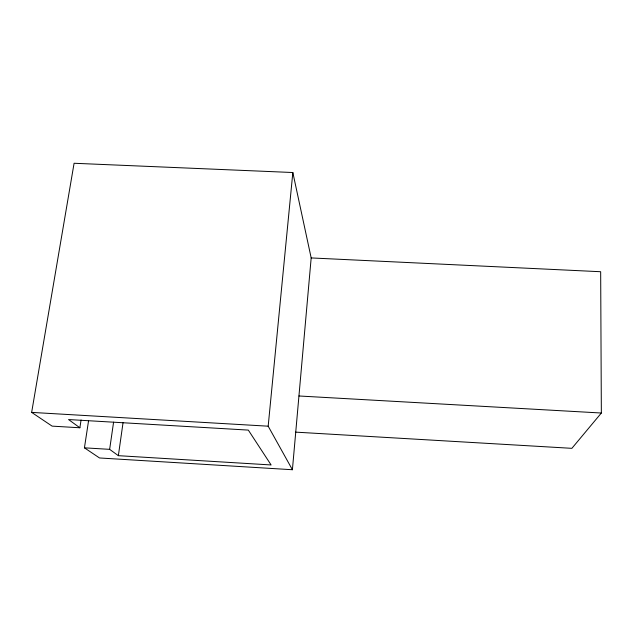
<?xml version="1.0" encoding="UTF-8"?>
<svg xmlns="http://www.w3.org/2000/svg" width="633" height="633" viewBox="0 0 633 633"><rect width="100%" height="100%" fill="white"/><g stroke="black" fill="none" stroke-linecap="round" stroke-linejoin="round"><path stroke-width="0.95" d="M88.573 420.692L84.434 447.832L99.531 457.968L292.406 469.733L311.175 257.932L292.834 172.524L74.085 163.267L31.65 412.392L52.112 426.128L79.877 427.773L81.079 420.011M292.406 469.733L268.178 426.191L292.834 172.524M79.877 427.773L68.538 419.552L248.326 430.1L271.106 464.954L118.363 455.673L123.071 422.472M118.363 455.673L109.644 449.351L113.584 422.156M311.175 257.932L600.67 271.723L601.35 413.017L571.876 448.33L295.595 432.133M298.942 395.981L601.35 413.017M31.65 412.392L268.178 426.191M84.434 447.832L109.644 449.351"/></g></svg>
